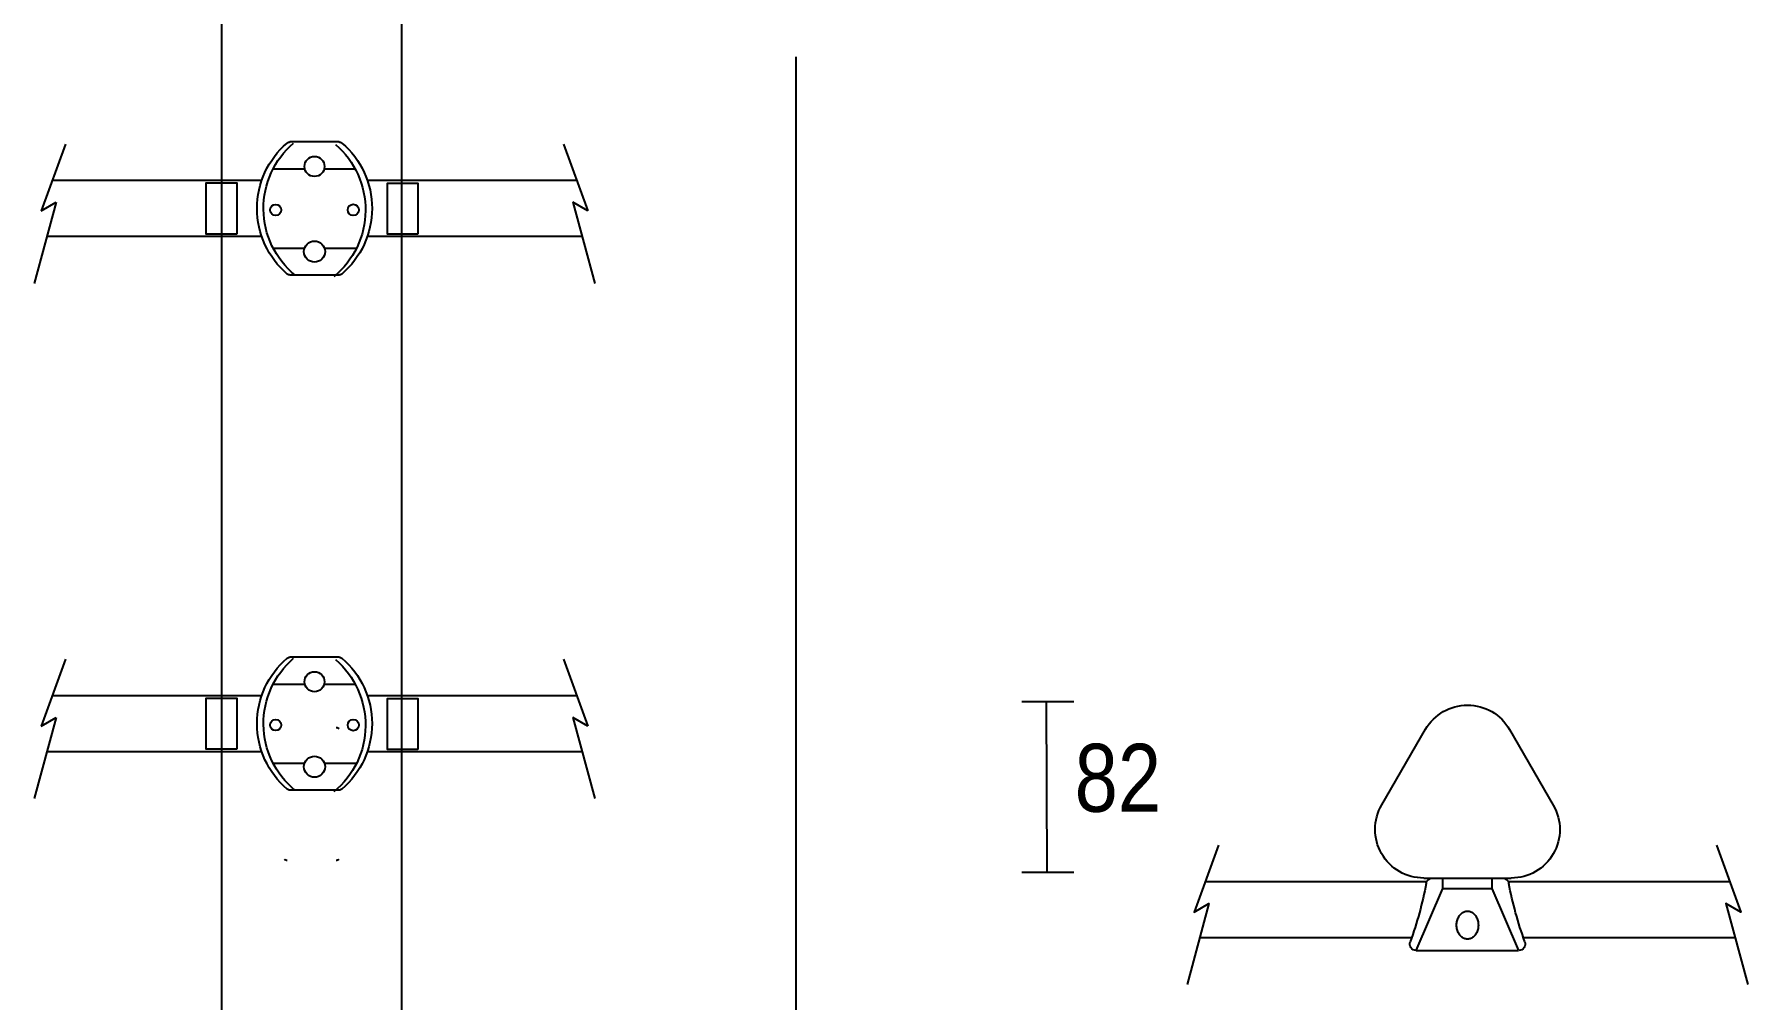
# Model space of a CAD drawing. Extents: x 8 to 198, y 8 to 338.
# Drawn here: x 11.1 to 197.5, y 94.4 to 199.4 of the extents above; entities that cross this region are included whole.
import ezdxf

# ---------------------------------------------------------------- set-up
doc = ezdxf.new("R2010")
doc.units = 0
doc.layers.add('LIVELLO_1', color=160, linetype='Continuous')
doc.styles.add('STD', font='txt')

# ---------------------------------------------------------------- blocks, each defined once
blk = doc.blocks.new('AI9-BLK1')
at = {"layer": 'LIVELLO_1', "color": 7}
for p, q in [((-6.86, -89.74), (-6.86, 25.34)), ((-86.4, 15.84), (-89.04, 8.57)), ((-56.61, 16.06), (-61.97, 16.06)), ((-32.18, 15.84), (-29.53, 8.57)), ((-63.79, 13.14), (-60.35, 13.14)), ((-58.22, 13.14), (-54.78, 13.14)), ((-65.04, 11.87), (-87.84, 11.87)), ((-30.74, 11.87), (-53.54, 11.87)), ((-87.42, 9.51), (-89.78, 0.68)), ((-89.04, 8.57), (-87.42, 9.51)), ((-29.53, 8.57), (-31.16, 9.51)), ((-31.16, 9.51), (-28.79, 0.68)), ((-65.03, 5.78), (-88.42, 5.78)), ((-30.16, 5.78), (-53.54, 5.78)), ((-63.79, 4.53), (-60.42, 4.53)), ((-58.16, 4.53), (-54.78, 4.53)), ((-56.62, 1.59), (-61.95, 1.59)), ((-86.4, -40.19), (-89.04, -47.46)), ((-56.61, -39.97), (-61.97, -39.97)), ((-32.18, -40.19), (-29.53, -47.46)), ((-65.04, -44.16), (-87.84, -44.16)), ((-63.79, -42.89), (-60.35, -42.89)), ((-58.22, -42.89), (-54.78, -42.89)), ((-30.74, -44.16), (-53.54, -44.16)), ((-87.42, -46.52), (-89.78, -55.35)), ((-89.04, -47.46), (-87.42, -46.52)), ((-29.53, -47.46), (-31.16, -46.52)), ((-31.16, -46.52), (-28.79, -55.35)), ((17.69, -44.81), (23.34, -44.81)), ((20.43, -63.23), (20.36, -44.88)), ((70.76, -47.83), (75.52, -56.08)), ((-65.03, -50.26), (-88.42, -50.26)), ((-30.16, -50.26), (-53.54, -50.26)), ((-63.79, -51.51), (-60.42, -51.51)), ((-58.16, -51.51), (-54.78, -51.51)), ((-56.62, -54.44), (-61.95, -54.44)), ((17.69, -63.35), (23.34, -63.35)), ((61.72, -64.4), (37.63, -64.4)), ((61.44, -64), (70.95, -64)), ((62.37, -64), (69.99, -64)), ((63.49, -65.12), (63.49, -64)), ((68.88, -65.12), (68.88, -64)), ((71.77, -71.87), (68.88, -65.12)), ((94.73, -64.4), (70.65, -64.4)), ((60.1, -70.49), (37.06, -70.49)), ((95.31, -70.49), (72.27, -70.49)), ((60.6, -71.87), (71.74, -71.87))]:
    blk.add_line(p, q, dxfattribs=at)
for points in [[(-49.83, -89.12), (-69.37, -89.12), (-69.37, 131.58), (-49.83, 131.58)], [(-49.83, -89.12), (-69.37, -89.12), (-69.37, 131.58), (-49.83, 131.58)], [(-67.75, 6.05), (-71.07, 6.05), (-71.07, 11.6), (-67.75, 11.6)], [(-48.04, 6.02), (-51.35, 6.02), (-51.35, 11.57), (-48.04, 11.57)], [(-67.75, -49.99), (-71.07, -49.99), (-71.07, -44.44), (-67.75, -44.44)], [(-48.04, -50.01), (-51.35, -50.01), (-51.35, -44.46), (-48.04, -44.46)]]:
    blk.add_lwpolyline(points, close=True, dxfattribs=at)
for points in [[(39.08, -60.43), (36.43, -67.7), (38.05, -66.76), (35.69, -75.59)], [(93.29, -60.43), (95.94, -67.7), (94.31, -66.76), (96.68, -75.59)], [(60.6, -71.87), (63.49, -65.12), (68.88, -65.12)], [(66.19, -67.59), (66.28, -67.59), (66.37, -67.61), (66.46, -67.63), (66.55, -67.66), (66.64, -67.7), (66.72, -67.76), (66.8, -67.81), (66.88, -67.88), (66.95, -67.95), (67.02, -68.03), (67.09, -68.12), (67.14, -68.21), (67.19, -68.32), (67.24, -68.42), (67.28, -68.53), (67.31, -68.64), (67.33, -68.76), (67.35, -68.87), (67.36, -68.99), (67.37, -69.11), (67.36, -69.23), (67.35, -69.35), (67.33, -69.47), (67.31, -69.58), (67.28, -69.69), (67.24, -69.8), (67.19, -69.91), (67.14, -70.01), (67.09, -70.1), (67.02, -70.19), (66.95, -70.27), (66.88, -70.34), (66.8, -70.41), (66.72, -70.47), (66.64, -70.52), (66.55, -70.56), (66.46, -70.59), (66.37, -70.62), (66.28, -70.63), (66.19, -70.64), (66.09, -70.63), (66, -70.62), (65.91, -70.59), (65.82, -70.56), (65.73, -70.52), (65.65, -70.47), (65.56, -70.41), (65.49, -70.34), (65.41, -70.27), (65.35, -70.19), (65.28, -70.1), (65.23, -70.01), (65.18, -69.91), (65.13, -69.8), (65.09, -69.69), (65.06, -69.58), (65.03, -69.47), (65.01, -69.35), (65, -69.23), (65, -69.11), (65, -68.99), (65.01, -68.87), (65.03, -68.76), (65.06, -68.64), (65.09, -68.53), (65.13, -68.42), (65.18, -68.32), (65.23, -68.21), (65.28, -68.12), (65.35, -68.03), (65.41, -67.95), (65.49, -67.88), (65.56, -67.81), (65.65, -67.76), (65.73, -67.7), (65.82, -67.66), (65.91, -67.63), (66, -67.61), (66.09, -67.59), (66.19, -67.59)]]:
    blk.add_lwpolyline(points, dxfattribs=at)
for centre, radius in [((-59.29, 13.4), 1.09), ((-63.51, 8.67), 0.607), ((-55.07, 8.67), 0.61), ((-59.29, 4.14), 1.15), ((-59.29, -42.64), 1.09), ((-63.51, -47.36), 0.605), ((-55.07, -47.36), 0.61), ((-59.29, -51.89), 1.15)]:
    blk.add_circle(centre, radius, dxfattribs=at)
for points, knots in [([(-62.26, 1.7), (-64.34, 3.48), (-65.54, 6.09), (-65.54, 8.83), (-65.54, 11.58), (-64.35, 14.17), (-62.27, 15.95)], [0, 0, 0, 0, 1, 1, 1, 2, 2, 2, 2]), ([(-61.4, 1.58), (-63.55, 3.34), (-64.81, 5.95), (-64.84, 8.73), (-64.87, 11.5), (-63.67, 14.14), (-61.57, 15.95)], [0, 0, 0, 0, 1, 1, 1, 2, 2, 2, 2]), ([(-57, 15.79), (-54.9, 13.99), (-53.71, 11.34), (-53.74, 8.57), (-53.77, 5.8), (-55.03, 3.18), (-57.17, 1.42)], [0, 0, 0, 0, 1, 1, 1, 2, 2, 2, 2]), ([(-62.26, -54.33), (-64.34, -52.55), (-65.54, -49.94), (-65.54, -47.2), (-65.54, -44.46), (-64.35, -41.87), (-62.27, -40.09)], [0, 0, 0, 0, 1, 1, 1, 2, 2, 2, 2]), ([(-61.4, -54.46), (-63.55, -52.7), (-64.81, -50.08), (-64.84, -47.31), (-64.87, -44.54), (-63.67, -41.89), (-61.57, -40.09)], [0, 0, 0, 0, 1, 1, 1, 2, 2, 2, 2]), ([(-57, -40.24), (-54.9, -42.05), (-53.71, -44.7), (-53.74, -47.47), (-53.77, -50.24), (-55.03, -52.85), (-57.17, -54.61)], [0, 0, 0, 0, 1, 1, 1, 2, 2, 2, 2]), ([(56.85, -56.03), (56.85, -56.03), (61.62, -47.82), (61.62, -47.82), (62.57, -46.19), (64.3, -45.19), (66.19, -45.19), (68.07, -45.19), (69.82, -46.2), (70.76, -47.83)], [0, 0, 0, 0, 1, 1, 1, 2, 2, 2, 3, 3, 3, 3]), ([(61.44, -64), (59.54, -64), (57.79, -62.99), (56.84, -61.34), (55.89, -59.7), (55.89, -57.67), (56.85, -56.03)], [0, 0, 0, 0, 1, 1, 1, 2, 2, 2, 2]), ([(75.52, -56.08), (76.46, -57.71), (76.46, -59.72), (75.52, -61.36), (74.58, -62.99), (72.83, -64), (70.95, -64)], [0, 0, 0, 0, 1, 1, 1, 2, 2, 2, 2]), ([(60.6, -71.87), (60.37, -71.87), (60.16, -71.75), (60.02, -71.56), (59.89, -71.38), (59.86, -71.13), (59.94, -70.92)], [0, 0, 0, 0, 1, 1, 1, 2, 2, 2, 2]), ([(72.43, -70.92), (72.51, -71.13), (72.47, -71.38), (72.35, -71.56), (72.21, -71.75), (72, -71.87), (71.77, -71.87)], [0, 0, 0, 0, 1, 1, 1, 2, 2, 2, 2])]:
    blk.add_open_spline(points, degree=3, knots=knots, dxfattribs=at)
for points in [[(-62.27, 15.95), (-62.19, 16.02), (-62.08, 16.06), (-61.97, 16.06)], [(-56.61, 16.06), (-56.49, 16.06), (-56.39, 16.02), (-56.3, 15.95)], [(-56.3, 15.95), (-54.22, 14.17), (-53.03, 11.58), (-53.03, 8.83)], [(-53.03, 8.83), (-53.03, 6.09), (-54.24, 3.48), (-56.32, 1.7)], [(-61.95, 1.59), (-62.07, 1.59), (-62.17, 1.63), (-62.26, 1.7)], [(-56.32, 1.7), (-56.4, 1.63), (-56.51, 1.59), (-56.62, 1.59)], [(-62.27, -40.09), (-62.19, -40.01), (-62.08, -39.97), (-61.97, -39.97)], [(-56.61, -39.97), (-56.49, -39.97), (-56.39, -40.01), (-56.3, -40.09)], [(-56.3, -40.09), (-54.22, -41.87), (-53.03, -44.46), (-53.03, -47.2)], [(-56.92, -47.62), (-56.81, -47.62), (-56.7, -47.66), (-56.61, -47.73)], [(-56.92, -47.62), (-56.81, -47.62), (-56.7, -47.66), (-56.61, -47.73)], [(-53.03, -47.2), (-53.03, -49.94), (-54.24, -52.55), (-56.32, -54.33)], [(-61.95, -54.44), (-62.07, -54.44), (-62.17, -54.4), (-62.26, -54.33)], [(-56.32, -54.33), (-56.4, -54.4), (-56.51, -54.44), (-56.62, -54.44)], [(-62.26, -62.09), (-62.37, -62.09), (-62.49, -62.05), (-62.57, -61.97)], [(-62.26, -62.09), (-62.37, -62.09), (-62.49, -62.05), (-62.57, -61.97)], [(-56.63, -61.97), (-56.71, -62.05), (-56.82, -62.09), (-56.93, -62.09)], [(-56.63, -61.97), (-56.71, -62.05), (-56.82, -62.09), (-56.93, -62.09)], [(61.69, -64.58), (61.28, -66.75), (60.7, -68.84), (59.94, -70.92)], [(61.69, -64.58), (61.75, -64.24), (62.04, -64), (62.37, -64)], [(69.99, -64), (70.33, -64), (70.62, -64.24), (70.68, -64.58)], [(72.43, -70.92), (71.67, -68.84), (71.09, -66.75), (70.68, -64.58)]]:
    blk.add_open_spline(points, degree=3, dxfattribs=at)
at = {"layer": 'LIVELLO_1', "color": 7, "insert": (23.43, -49.4), "char_height": 7.3857, "attachment_point": 1, "style": 'STD'}
blk.add_mtext('\\fArial Narrow|b0|i0;\\H7.3857;\\C7;82', dxfattribs=at)

msp = doc.modelspace()

# ---------------------------------------------------------------- block references
at = {"layer": 'LIVELLO_1', "color": 7}
msp.add_blockref('AI9-BLK1', (100.854309, 171.632935), dxfattribs=at)

doc.saveas('drawing.dxf')
